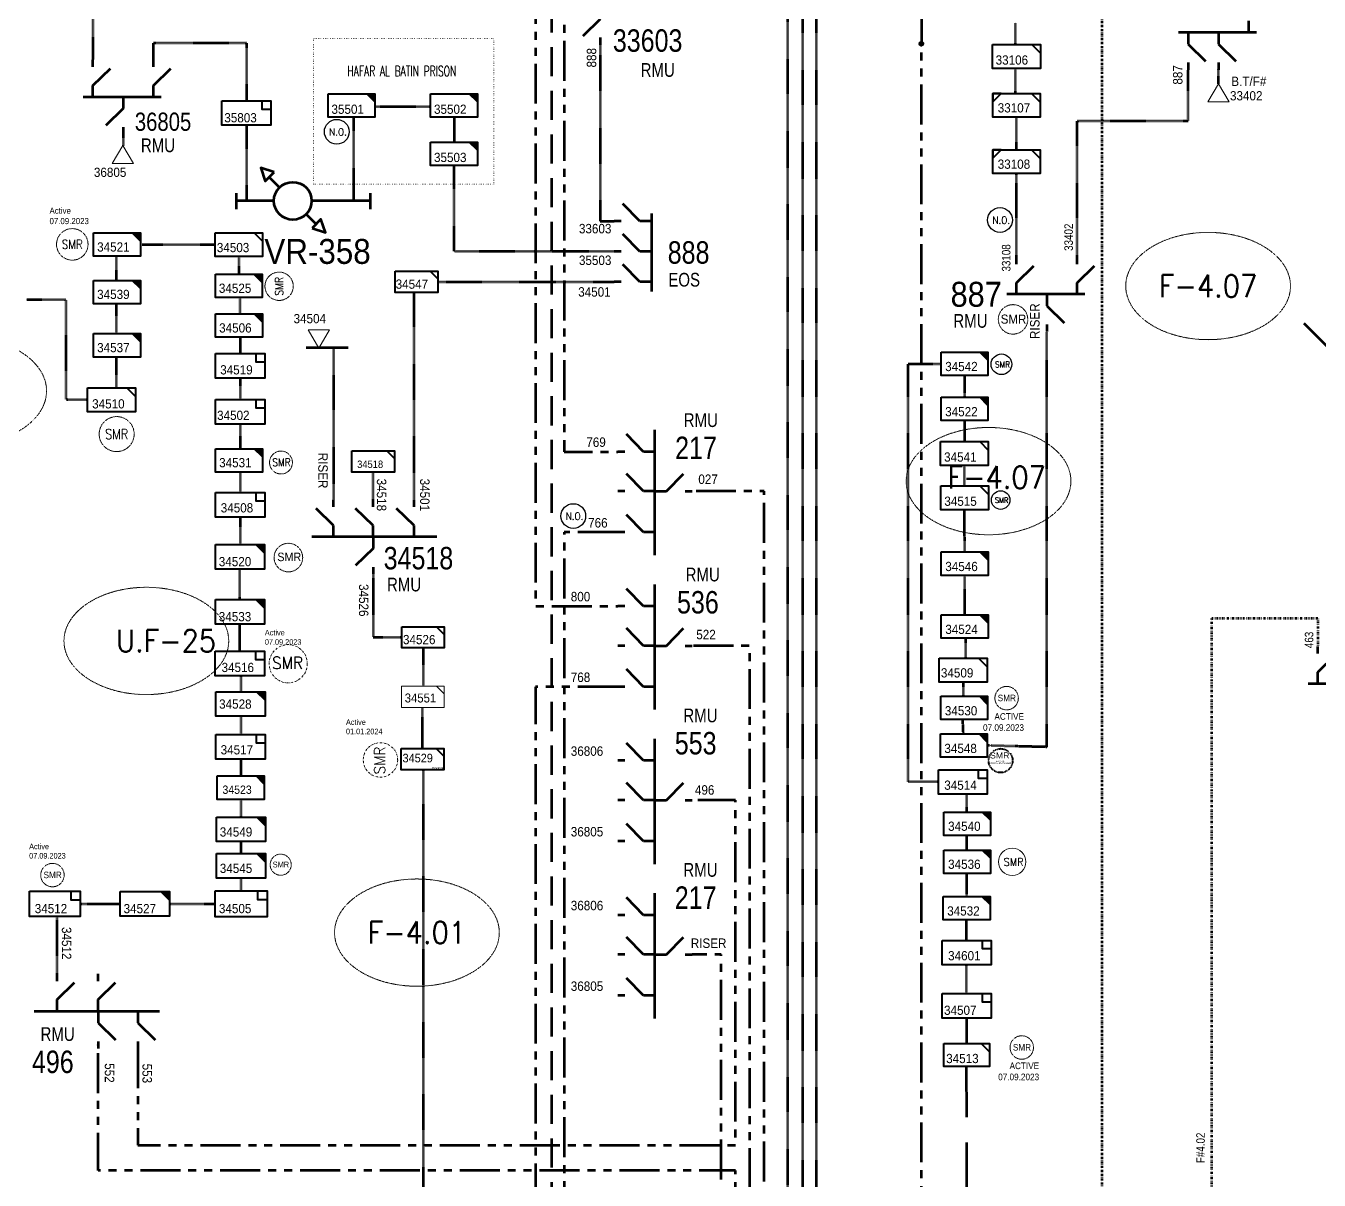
# Model space of a CAD drawing. Header units: metres. Extents: x 65984 to 144644, y -19036 to 23726.
# Drawn here: x 111060 to 111579, y 20701 to 21163 of the extents above; entities that cross this region are included whole.
import ezdxf
from ezdxf.enums import TextEntityAlignment as Align

# ---------------------------------------------------------------- set-up
doc = ezdxf.new("R2010")
doc.units = ezdxf.units.M
doc.header["$MEASUREMENT"] = 0
for name, pattern in [('( Phantom )', [2.5, 1.25, -0.25, 0.25, -0.25, 0.25, -0.25]), ('DGN Style 1', [0.6, 0, -0.6]), ('DGN Style 3', [0.013877, 0, -0.013877]), ('DGN Style 4', [1.6, 0.8, -0.4, 0, -0.4]), ('DGN Style 6', [1.9, 0.7, -0.4, 0, -0.4, 0, -0.4]), ('HIDDEN2', [2381.25, 1587.5, -793.75])]:
    doc.linetypes.add(name, pattern=pattern)
doc.layers.get('0').update_dxf_attribs({"color": 95, "lineweight": 40})
for name, color, linetype, lineweight in [('ABS', 7, 'Continuous', 40), ('ABS NUMBER', 112, 'Continuous', 30), ('d_eos', 111, 'Continuous', 40), ('d_eos no', 121, 'Continuous', 40), ('d_oh branch', 94, 'Continuous', 40), ('d_switch', 95, 'Continuous', 40), ('d_tf', 1, 'Continuous', 40), ('d_tf no', 6, 'Continuous', 40), ('d_ug cable', 95, 'Continuous', 40), ('d_ug main line', 95, 'Continuous', 40), ('d_unit sub', 7, 'Continuous', 40), ('d_village name', 7, 'Continuous', 40), ('EARTH FAULT INDICATOR', 95, 'Continuous', 40), ('fedr no', 95, 'Continuous', 40), ('O H MAIN FEEDER', 4, 'Continuous', 100), ('REGULATOR', 5, 'Continuous', 40), ('SW N O', 114, 'Continuous', 30)]:
    doc.layers.add(name, color=color, linetype=linetype, lineweight=lineweight)
doc.styles.add('NASKHF', font='naskhf.shx', dxfattribs={"height": 8})
doc.styles.get("Standard").update_dxf_attribs({"font": 'txt.shx'})
doc.styles.add('Style-Arial', font='arial.ttf')
doc.styles.add('Style-ENGINEERING', font='ENGINEERING.shx')
doc.styles.add('Style-msdefault', font='msdefault.shx')
doc.styles.add('Style-simplex', font='simplex.shx')
doc.styles.add('Style-STANDARD', font='STANDARD.shx')

# ---------------------------------------------------------------- blocks, each defined once
blk = doc.blocks.new('TF3_7')
at = {"layer": 'd_unit sub', "color": 234, "linetype": 'Continuous', "lineweight": 40}
for p, q in [((11.3, 9), (18.3, 9)), ((18.3, 9), (18.3, 2))]:
    blk.add_line(p, q, dxfattribs=at)
at = {"layer": 'd_unit sub', "color": 234, "linetype": 'Continuous', "lineweight": 40, "flags": 128}
blk.add_lwpolyline([(-21.7, 9), (18.3, 9), (18.3, -11), (-21.7, -11)], close=True, dxfattribs=at)
blk.add_lwpolyline([(18.3, 2), (11.3, 2), (11.3, 9)], dxfattribs=at)
blk = doc.blocks.new('TF_8')
at = {"color": 0, "linetype": 'ByBlock', "lineweight": -2}
blk.add_line((6.3, 4.95), (9.9, 1.35), dxfattribs=at)
blk.add_3dface([(-10.1, 4.95), (9.9, 4.95), (9.9, -5.05), (-10.1, -5.05)], dxfattribs=at)
blk = doc.blocks.new('TF3_6')
at = {"layer": 'd_unit sub', "color": 251, "linetype": 'Continuous', "lineweight": 40}
for p, q in [((11.3, 9), (18.3, 9)), ((18.3, 9), (18.3, 2))]:
    blk.add_line(p, q, dxfattribs=at)
at = {"layer": 'd_unit sub', "color": 251, "linetype": 'Continuous', "lineweight": 40, "flags": 128}
blk.add_lwpolyline([(-21.7, 9), (18.3, 9), (18.3, -11), (-21.7, -11)], close=True, dxfattribs=at)
blk.add_lwpolyline([(18.3, 2), (11.3, 2), (11.3, 9)], dxfattribs=at)
blk = doc.blocks.new('SS')
at = {"color": 0, "linetype": 'ByBlock', "lineweight": -2, "flags": 128}
blk.add_lwpolyline([(6.95, 4.25), (10.45, 4.25), (10.45, 0.75)], close=True, dxfattribs=at)
at = {"color": 0, "linetype": 'ByBlock', "lineweight": -2, "extrusion": (0, 0, -1)}
blk.add_solid([(-6.95, 4.25), (-10.45, 4.25), (-10.45, 0.75)], dxfattribs=at)
at = {"color": 0, "linetype": 'ByBlock', "lineweight": -2}
blk.add_3dface([(-9.55, 4.25), (10.45, 4.25), (10.45, -5.75), (-9.55, -5.75)], dxfattribs=at)
blk = doc.blocks.new('TF3_8')
at = {"layer": 'd_unit sub', "color": 194, "linetype": 'Continuous', "lineweight": 40}
for p, q in [((11.3, 9), (18.3, 9)), ((18.3, 9), (18.3, 2))]:
    blk.add_line(p, q, dxfattribs=at)
at = {"layer": 'd_unit sub', "color": 194, "linetype": 'Continuous', "lineweight": 40, "flags": 128}
blk.add_lwpolyline([(-21.7, 9), (18.3, 9), (18.3, -11), (-21.7, -11)], close=True, dxfattribs=at)
blk.add_lwpolyline([(18.3, 2), (11.3, 2), (11.3, 9)], dxfattribs=at)
blk = doc.blocks.new('*U849')
at = {"layer": 'ABS', "color": 7, "linetype": 'Continuous', "lineweight": 211, "ltscale": 0.246588}
for p, q in [((-8.32, 9.06), (-8.32, 16.62)), ((-8.32, 9.06), (8.3, -7.56)), ((-8.32, -16.6), (-8.32, -9.05))]:
    blk.add_line(p, q, dxfattribs=at)
blk = doc.blocks.new('TF3_5')
at = {"layer": 'd_unit sub', "color": 2, "linetype": 'Continuous', "lineweight": 40}
for p, q in [((11.3, 9), (18.3, 9)), ((18.3, 9), (18.3, 2))]:
    blk.add_line(p, q, dxfattribs=at)
at = {"layer": 'd_unit sub', "color": 2, "linetype": 'Continuous', "lineweight": 40, "flags": 128}
blk.add_lwpolyline([(-21.7, 9), (18.3, 9), (18.3, -11), (-21.7, -11)], close=True, dxfattribs=at)
blk.add_lwpolyline([(18.3, 2), (11.3, 2), (11.3, 9)], dxfattribs=at)
blk = doc.blocks.new('*U892')
at = {"layer": 'SW N O', "color": 3}
blk.add_circle((0, 0), 16.8, dxfattribs=at)
at = {"layer": 'SW N O', "color": 3, "style": 'Style-STANDARD'}
blk.add_text('N.O.', height=9.6, dxfattribs=at).set_placement((1.7, -0.2), align=Align.MIDDLE_CENTER)
blk = doc.blocks.new('TF3_2')
at = {"layer": 'd_unit sub', "color": 2, "linetype": 'Continuous', "lineweight": 40}
for p, q in [((11.3, 9), (18.3, 9)), ((18.3, 9), (18.3, 2))]:
    blk.add_line(p, q, dxfattribs=at)
at = {"layer": 'd_unit sub', "color": 2, "linetype": 'Continuous', "lineweight": 40, "flags": 128}
blk.add_lwpolyline([(-21.7, 9), (18.3, 9), (18.3, -11), (-21.7, -11)], close=True, dxfattribs=at)
blk.add_lwpolyline([(18.3, 2), (11.3, 2), (11.3, 9)], dxfattribs=at)
blk = doc.blocks.new('*U2074')
at = {"layer": 'd_unit sub', "color": 3, "linetype": 'Continuous', "lineweight": 40, "flags": 128}
blk.add_lwpolyline([(20, 10), (20, 2.8), (12.8, 10)], close=True, dxfattribs=at)
at = {"layer": 'd_unit sub', "color": 3, "linetype": 'Continuous', "lineweight": 40, "xscale": 2, "yscale": 2}
blk.add_blockref('TF_8', (0.2, 0.1), dxfattribs=at)
blk = doc.blocks.new('TRA1_551')
at = {"layer": 'd_tf', "color": 3, "linetype": 'Continuous', "lineweight": 0, "ltscale": 0.000426762, "flags": 128}
blk.add_lwpolyline([(9.9, -17), (-0.1, 0), (-10.1, -17)], close=True, dxfattribs=at)
blk = doc.blocks.new('TRA1_550')
at = {"layer": 'd_tf', "color": 3, "linetype": 'Continuous', "lineweight": 0, "ltscale": 0.000426762, "xscale": 1.000046566207833, "yscale": 1.000046566207833, "zscale": 1.000046566207833, "rotation": 180}
blk.add_blockref('TRA1_551', (0, 0), dxfattribs=at)
blk = doc.blocks.new('TRA1_585')
at = {"layer": 'd_tf', "color": 251, "linetype": 'Continuous', "lineweight": 0, "ltscale": 0.000426762, "flags": 128}
blk.add_lwpolyline([(9.9, -17), (-0.1, 0), (-10.1, -17)], close=True, dxfattribs=at)
blk = doc.blocks.new('TRA1_584')
at = {"layer": 'd_tf', "color": 251, "linetype": 'Continuous', "lineweight": 0, "ltscale": 0.000426762, "xscale": 1.000051222828563, "yscale": 1.000051222828563, "zscale": 1.000051222828563, "rotation": 180.0000000956606}
blk.add_blockref('TRA1_585', (0, 0), dxfattribs=at)
blk = doc.blocks.new('TRA1_589')
at = {"layer": 'd_tf', "color": 194, "linetype": 'Continuous', "lineweight": 0, "ltscale": 0.000426762, "flags": 128}
blk.add_lwpolyline([(10, -17), (0, 0), (-10, -17)], close=True, dxfattribs=at)
blk = doc.blocks.new('TRA1_588')
at = {"layer": 'd_tf', "color": 194, "linetype": 'Continuous', "lineweight": 0, "ltscale": 0.000426762, "xscale": 1.000046566088347, "yscale": 1.000046566088347, "zscale": 1.000046566088347, "rotation": 180.0000042736749}
blk.add_blockref('TRA1_589', (0, 0), dxfattribs=at)
blk = doc.blocks.new('*U2252')
at = {"layer": 'd_unit sub', "color": 3, "linetype": 'Continuous', "lineweight": 40, "flags": 128}
for points in [[(-9.48, 1.38), (-6.07, 4.73), (-9.48, 4.73)], [(9.49, 1.32), (6.02, 4.73), (9.5, 4.73)]]:
    blk.add_lwpolyline(points, close=True, dxfattribs=at)
at = {"layer": 'd_unit sub', "color": 3, "linetype": 'Continuous', "lineweight": 40, "xscale": 0.94866334575076, "yscale": 0.94866334575076, "zscale": 0.4267622666565712, "rotation": 359.9999999999999}
blk.add_blockref('TF_8', (0.1, 0.04), dxfattribs=at)
blk = doc.blocks.new('*U2338')
at = {"layer": 'REGULATOR', "color": 251, "linetype": 'Continuous', "lineweight": 106}
for p, q in [((24, 25.1), (13.4, 14.5)), ((-14.9, -13.7), (-25.5, -24.4))]:
    blk.add_line(p, q, dxfattribs=at)
at = {"layer": 'REGULATOR', "color": 251, "linetype": 'Continuous', "lineweight": 106, "flags": 128}
for points in [[(29.5, 20), (34.4, 34.3), (20.1, 29.6)], [(-29.6, -20), (-34.4, -34.3), (-20.1, -29.5)]]:
    blk.add_lwpolyline(points, close=True, dxfattribs=at)
at = {"layer": 'REGULATOR', "color": 251, "linetype": 'Continuous', "lineweight": 106}
blk.add_circle((-0.8, 0.4), 20, dxfattribs=at)
blk = doc.blocks.new('*U3734')
at = {"layer": 'SW N O', "color": 2}
blk.add_circle((0, 0), 16.8, dxfattribs=at)
at = {"layer": 'SW N O', "color": 1, "style": 'Style-STANDARD'}
blk.add_text('SMR', height=9.6, dxfattribs=at).set_placement((1.7, -0.2), align=Align.MIDDLE_CENTER)
blk = doc.blocks.new('*U3816')
at = {"layer": 'd_unit sub', "color": 3, "linetype": 'Continuous', "lineweight": 13, "flags": 128}
blk.add_lwpolyline([(20, 10), (20, 2.8), (12.8, 10)], close=True, dxfattribs=at)
at = {"layer": 'd_unit sub', "color": 3, "linetype": 'Continuous', "lineweight": 13, "xscale": 2, "yscale": 2, "zscale": 2.610049150455006}
blk.add_blockref('TF_8', (0.2, 0.1), dxfattribs=at)
blk = doc.blocks.new('*U3831')
at = {"color": 2, "linetype": 'DGN Style 3'}
blk.add_circle((0, 0), 40.1, dxfattribs=at)
at = {"color": 1, "style": 'Style-ENGINEERING', "width": 1.09375}
blk.add_text('SMR', height=20.04, dxfattribs=at).set_placement((29.5, 7.3), align=Align.RIGHT)
at = {"color": 7, "true_color": 0xffffff, "insert": (-35.1, -5.1), "char_height": 5.833, "width": 324.554, "attachment_point": 1}
blk.add_mtext('\\fCalibri|b0|i0|c178178|p39;ACTIVE 26.09.2023\\P', dxfattribs=at)
blk = doc.blocks.new('*U3843')
at = {"layer": 'SW N O', "color": 3, "lineweight": 13}
blk.add_circle((0, 0), 16.8, dxfattribs=at)
at = {"layer": 'SW N O', "color": 1, "lineweight": 13, "style": 'Style-STANDARD'}
blk.add_text('SMR', height=9.6, dxfattribs=at).set_placement((1.7, -0.2), align=Align.MIDDLE_CENTER)

msp = doc.modelspace()

# ---------------------------------------------------------------- linework, layer by layer
at = {"layer": 'd_eos', "color": 7, "linetype": 'Continuous', "lineweight": 211, "ltscale": 0.638341}
for p, q in [((111290.45, 21166.21), (111283.45, 21159.41)), ((111550.43, 21160.84), (111550.43, 21165.49)), ((111553.49, 21160.84), (111522.27, 21160.84)), ((111526.14, 21160.84), (111526.14, 21156.19)), ((111538.29, 21160.84), (111538.29, 21156.19)), ((111290.45, 21158.76), (111290.45, 21155.94)), ((111526.14, 21156.19), (111533.14, 21149.39)), ((111538.29, 21156.19), (111545.29, 21149.4)), ((111087.04, 21147.04), (111087.04, 21149.87)), ((111111.33, 21147.04), (111111.33, 21149.86)), ((111087.04, 21139.6), (111094.04, 21146.39)), ((111111.33, 21139.6), (111118.33, 21146.39)), ((111526.14, 21148.75), (111526.14, 21145.92)), ((111538.29, 21148.75), (111538.29, 21145.92)), ((111087.04, 21134.95), (111087.04, 21139.6)), ((111111.33, 21134.95), (111111.33, 21139.6)), ((111114.39, 21134.95), (111083.16, 21134.95)), ((111099.18, 21134.95), (111099.18, 21130.3)), ((111099.18, 21130.3), (111092.18, 21123.5)), ((111099.18, 21122.86), (111099.18, 21120.03)), ((111306.32, 21085.14), (111299.53, 21092.15)), ((111310.97, 21088.21), (111310.97, 21056.98)), ((111298.88, 21085.15), (111296.05, 21085.15)), ((111310.97, 21085.14), (111306.32, 21085.14)), ((111306.32, 21073), (111299.53, 21080)), ((111298.88, 21073), (111296.06, 21073)), ((111310.97, 21073), (111306.32, 21073)), ((111306.32, 21060.86), (111299.52, 21067.86)), ((111457.3, 21067.97), (111457.3, 21070.79)), ((111457.3, 21060.53), (111464.3, 21067.32)), ((111481.59, 21067.97), (111481.59, 21070.79)), ((111481.59, 21060.52), (111488.59, 21067.32)), ((111298.87, 21060.86), (111296.05, 21060.86)), ((111310.97, 21060.86), (111306.32, 21060.86)), ((111484.65, 21055.87), (111453.42, 21055.88)), ((111457.3, 21055.88), (111457.3, 21060.53)), ((111469.44, 21055.88), (111469.44, 21051.23)), ((111481.59, 21055.87), (111481.59, 21060.52)), ((111469.44, 21051.23), (111476.45, 21044.43)), ((111469.44, 21043.78), (111469.44, 21040.96)), ((111307.72, 20992.77), (111300.93, 20999.77)), ((111312.37, 20951.31), (111312.37, 21001.49)), ((111300.28, 20992.77), (111297.45, 20992.77)), ((111312.37, 20992.77), (111307.72, 20992.77)), ((111307.72, 20976.91), (111300.93, 20983.92)), ((111317.02, 20976.91), (111323.82, 20983.92)), ((111183.49, 20970.67), (111183.5, 20973.5)), ((111199.35, 20970.67), (111199.35, 20973.5)), ((111215.82, 20970.67), (111215.82, 20973.49)), ((111300.28, 20976.91), (111297.46, 20976.91)), ((111312.37, 20976.91), (111307.72, 20976.91)), ((111312.37, 20976.91), (111317.02, 20976.91)), ((111324.46, 20976.91), (111327.29, 20976.91)), ((111183.49, 20963.23), (111176.49, 20970.03)), ((111199.35, 20963.23), (111192.35, 20970.02)), ((111215.82, 20963.23), (111208.81, 20970.02)), ((111183.49, 20958.58), (111183.49, 20963.23)), ((111199.35, 20958.58), (111199.35, 20963.23)), ((111215.82, 20958.58), (111215.82, 20963.23)), ((111307.72, 20960.45), (111300.92, 20967.45)), ((111224.96, 20958.58), (111174.77, 20958.58)), ((111199.35, 20958.58), (111199.35, 20953.93)), ((111300.28, 20960.45), (111297.45, 20960.45)), ((111312.37, 20960.45), (111307.72, 20960.45)), ((111199.35, 20953.93), (111192.35, 20947.14)), ((111199.35, 20946.49), (111199.35, 20943.66)), ((111307.72, 20930.85), (111300.93, 20937.85)), ((111312.37, 20889.38), (111312.37, 20939.57)), ((111300.28, 20930.85), (111297.45, 20930.85)), ((111312.37, 20930.85), (111307.72, 20930.85)), ((111307.72, 20914.99), (111300.93, 20921.99)), ((111317.02, 20914.99), (111323.82, 20921.99)), ((111300.28, 20914.99), (111297.46, 20914.99)), ((111312.37, 20914.99), (111307.72, 20914.99)), ((111312.37, 20914.99), (111317.02, 20914.99)), ((111324.46, 20914.99), (111327.29, 20914.99)), ((111578.12, 20911.81), (111578.12, 20914.64)), ((111578.12, 20904.37), (111585.12, 20911.17)), ((111307.72, 20898.53), (111300.92, 20905.53)), ((111578.12, 20899.72), (111578.12, 20904.37)), ((111300.28, 20898.52), (111297.45, 20898.52)), ((111312.37, 20898.53), (111307.72, 20898.53)), ((111608.89, 20899.72), (111574.24, 20899.72)), ((111307.72, 20868.93), (111300.93, 20875.93)), ((111312.37, 20827.46), (111312.37, 20877.65)), ((111300.28, 20868.93), (111297.45, 20868.93)), ((111312.37, 20868.93), (111307.72, 20868.93)), ((111307.72, 20853.07), (111300.93, 20860.07)), ((111317.02, 20853.07), (111323.82, 20860.07)), ((111300.28, 20853.07), (111297.46, 20853.07)), ((111312.37, 20853.07), (111307.72, 20853.07)), ((111312.37, 20853.07), (111317.02, 20853.07)), ((111324.46, 20853.07), (111327.29, 20853.07)), ((111307.72, 20836.6), (111300.92, 20843.61)), ((111300.28, 20836.6), (111297.45, 20836.6)), ((111312.37, 20836.6), (111307.72, 20836.6)), ((111307.72, 20807.01), (111300.93, 20814.01)), ((111312.37, 20765.54), (111312.37, 20815.73)), ((111300.28, 20807.01), (111297.45, 20807.01)), ((111312.37, 20807.01), (111307.72, 20807.01)), ((111307.72, 20791.15), (111300.93, 20798.15)), ((111317.02, 20791.15), (111323.82, 20798.15)), ((111300.28, 20791.15), (111297.46, 20791.15)), ((111312.37, 20791.15), (111307.72, 20791.15)), ((111312.37, 20791.15), (111317.02, 20791.15)), ((111324.46, 20791.15), (111327.29, 20791.15)), ((111072.68, 20780.55), (111072.68, 20783.38)), ((111089.15, 20780.55), (111089.15, 20783.37)), ((111307.72, 20774.68), (111300.92, 20781.68)), ((111072.68, 20773.11), (111079.68, 20779.9)), ((111089.15, 20773.1), (111096.15, 20779.9)), ((111072.68, 20768.46), (111072.68, 20773.11)), ((111089.15, 20768.45), (111089.15, 20773.1)), ((111300.28, 20774.68), (111297.45, 20774.68)), ((111312.37, 20774.68), (111307.72, 20774.68)), ((111063.54, 20768.46), (111113.73, 20768.46)), ((111089.15, 20768.46), (111089.15, 20763.81)), ((111105, 20768.46), (111105, 20763.81)), ((111089.15, 20763.81), (111096.15, 20757.01)), ((111105, 20763.81), (111112.01, 20757.01)), ((111089.15, 20756.36), (111089.15, 20753.54)), ((111105, 20756.36), (111105, 20753.54))]:
    msp.add_line(p, q, dxfattribs=at)
at = {"layer": 'd_oh branch', "color": 3, "linetype": 'Continuous', "lineweight": 100}
msp.add_line((111189.33, 21034.38), (111172.53, 21034.38), dxfattribs=at)
at = {"layer": 'd_ug cable', "color": 3, "linetype": 'DGN Style 3', "lineweight": 100}
for p, q in [((111456.92, 21156.04), (111456.92, 21164.74)), ((111456.92, 21136.34), (111456.92, 21146.4)), ((111200.07, 21131.13), (111222.44, 21131.13)), ((111232.06, 21116.92), (111232.06, 21126.88)), ((111457.3, 21113.76), (111457.3, 21126.85)), ((111215.82, 20973.49), (111215.82, 21056.59)), ((111199.35, 20973.5), (111199.35, 20984.53)), ((111219.39, 20914.08), (111219.39, 20898.77)), ((111219.07, 20890), (111219.07, 20873.78))]:
    msp.add_line(p, q, dxfattribs=at)
at = {"layer": 'd_ug cable', "color": 194, "linetype": 'DGN Style 3', "lineweight": 100}
msp.add_line((111538.29, 21140.22), (111538.29, 21146.31), dxfattribs=at)
at = {"layer": 'd_ug cable', "color": 251, "linetype": 'DGN Style 3', "lineweight": 100}
for p, q in [((111148.59, 21123.62), (111148.59, 21093.19)), ((111191.55, 21126.77), (111191.55, 21093.34))]:
    msp.add_line(p, q, dxfattribs=at)
at = {"layer": 'd_ug cable', "color": 234, "linetype": 'DGN Style 3', "lineweight": 100}
for p, q in [((111099.18, 21120.03), (111099.18, 21115.37)), ((111106.84, 21075.82), (111136.11, 21075.82)), ((111096.46, 21061.31), (111096.46, 21071.09)), ((111145.54, 21071.08), (111145.54, 21063.9)), ((111096.46, 21040.1), (111096.46, 21052.05)), ((111146.04, 21047.99), (111146.04, 21054.53)), ((111146.04, 21038.62), (111146.04, 21032.15)), ((111096.46, 21018.38), (111096.46, 21030.73)), ((111146.04, 21022.27), (111146.04, 21013.67)), ((111146.04, 21003.79), (111146.04, 20993.97)), ((111146.04, 20984.6), (111146.04, 20976.42)), ((111146.04, 20966.54), (111146.04, 20955.55)), ((111145.95, 20912.79), (111145.95, 20923.65)), ((111146.42, 20896.71), (111146.42, 20902.91)), ((111146.42, 20879.35), (111146.42, 20886.7)), ((111146.42, 20862.8), (111146.42, 20869.47)), ((111146.42, 20846.26), (111146.42, 20853.35)), ((111081.87, 20811.51), (111098.02, 20811.51)), ((111117.71, 20811.51), (111136.01, 20811.51))]:
    msp.add_line(p, q, dxfattribs=at)
at = {"layer": 'd_ug cable', "color": 194, "linetype": 'DGN Style 3', "lineweight": 140}
for p, q in [((111436.55, 21014.63), (111436.55, 21023.36)), ((111436.55, 20997.04), (111436.55, 21005.25)), ((111436.5, 20979.23), (111436.5, 20987.35)), ((111436.55, 20952.56), (111436.51, 20969.52)), ((111436.55, 20927.35), (111436.56, 20943.19)), ((111437.04, 20910), (111437.04, 20917.98)), ((111435.98, 20900.26), (111435.98, 20894.76)), ((111435.66, 20885.34), (111435.91, 20879.19)), ((111469.41, 20874.36), (111445.57, 20874.94)), ((111437.33, 20855.45), (111437.33, 20848.28)), ((111437.33, 20838.91), (111437.33, 20833.04)), ((111437.33, 20823.87), (111437.33, 20814.47)), ((111437.33, 20796.86), (111437.33, 20805.1)), ((111437.33, 20775.51), (111437.33, 20787.08)), ((111437.33, 20765.73), (111437.33, 20755.44))]:
    msp.add_line(p, q, dxfattribs=at)
at = {"layer": 'd_ug cable', "color": 194, "linetype": 'HIDDEN2', "lineweight": 70, "ltscale": 0.012803}
msp.add_line((111437.42, 20573.56), (111437.33, 20746.26), dxfattribs=at)
at = {"layer": 'd_ug cable', "color": 94, "linetype": 'DGN Style 3', "lineweight": 100, "flags": 128}
for points in [[(111354.4, 21574.49), (111376.97, 21574.49), (111376.97, 20321.36), (111409.82, 20321.36)], [(111287.95, 21474.83), (111371.58, 21474.83), (111371.58, 20278.18), (111409.82, 20278.18)], [(111339.72, 21404.49), (111365.5, 21404.49), (111365.5, 20235), (111411.23, 20235)]]:
    msp.add_lwpolyline(points, dxfattribs=at)
at = {"layer": 'd_ug cable', "color": 94, "linetype": '( Phantom )', "lineweight": 140, "ltscale": 12.802868, "flags": 128}
for points in [[(111198.99, 21370.91), (111264.47, 21370.91), (111264.47, 20930.85), (111297.45, 20930.85)], [(111297.45, 20898.52), (111264.47, 20898.52), (111264.47, 20347.24), (111187.32, 20347.24)]]:
    msp.add_lwpolyline(points, dxfattribs=at)
at = {"layer": 'd_ug cable', "color": 251, "linetype": '( Phantom )', "lineweight": 140, "ltscale": 12.802868, "flags": 128}
for points in [[(111198.69, 21272.24), (111275.93, 21272.24), (111275.93, 20992.77), (111297.45, 20992.77)], [(110473.88, 19891.52), (110473.88, 19776.77), (111356.16, 19776.77), (111356.16, 20976.91), (111327.29, 20976.91)]]:
    msp.add_lwpolyline(points, dxfattribs=at)
at = {"layer": 'd_ug cable', "color": 36, "linetype": 'DGN Style 4', "lineweight": 140, "flags": 128}
msp.add_lwpolyline([(111491.56, 21238.61), (111491.56, 20122.9), (110995.71, 20122.9)], dxfattribs=at)
at = {"layer": 'd_ug cable', "color": 251, "linetype": 'DGN Style 3', "lineweight": 100, "flags": 128}
for points in [[(111168.85, 21175.68), (111087.04, 21175.68), (111087.04, 21149.87)], [(111111.33, 21149.86), (111111.33, 21156.69), (111148.59, 21156.69), (111148.59, 21133.42)]]:
    msp.add_lwpolyline(points, dxfattribs=at)
at = {"layer": 'd_ug cable', "color": 251, "linetype": '( Phantom )', "lineweight": 106, "ltscale": 12.802868, "flags": 128}
msp.add_lwpolyline([(110537.94, 20308.92), (110537.94, 20631.89), (111419.28, 20631.89), (111419.28, 21156.65)], dxfattribs=at)
at = {"layer": 'd_ug cable', "color": 3, "linetype": 'DGN Style 3', "lineweight": 100, "flags": 128}
for points in [[(111290.45, 21155.94), (111290.45, 21085.15), (111296.05, 21085.15)], [(111296.06, 21073), (111231.81, 21073), (111231.81, 21107.54)], [(111457.3, 21070.79), (111457.3, 21104.27)], [(111225.33, 21060.86), (111296.05, 21060.86)], [(111183.5, 21034.38), (111183.5, 20973.5)], [(111199.35, 20943.66), (111199.35, 20918.35), (111210.85, 20918.35)]]:
    msp.add_lwpolyline(points, dxfattribs=at)
at = {"layer": 'd_ug cable', "color": 194, "linetype": 'DGN Style 3', "lineweight": 100, "flags": 128}
for points in [[(111481.59, 21070.79), (111481.59, 21125.38), (111526.14, 21125.38), (111526.14, 21145.92)], [(111469.41, 20874.36), (111469.41, 20874.36), (111469.44, 21040.96)]]:
    msp.add_lwpolyline(points, dxfattribs=at)
at = {"layer": 'd_ug cable', "color": 234, "linetype": 'DGN Style 3', "lineweight": 100, "flags": 128}
for points in [[(111084.92, 21013.59), (111076.38, 21013.59), (111076.38, 21053.7), (111060.37, 21053.7), (111060.37, 21053.7)], [(111145.76, 20945.71), (111145.76, 20933.5)], [(111146.42, 20831.67), (111146.42, 20836.42)], [(111146.42, 20816.72), (111146.42, 20821.82)], [(111072.68, 20783.38), (111072.68, 20806.46)]]:
    msp.add_lwpolyline(points, dxfattribs=at)
at = {"layer": 'd_ug cable', "color": 194, "linetype": 'DGN Style 3', "lineweight": 140, "flags": 128}
msp.add_lwpolyline([(111426.01, 20860.34), (111413.83, 20860.34), (111413.83, 21028.05), (111427.14, 21028.05)], dxfattribs=at)
at = {"layer": 'd_ug cable', "color": 234, "linetype": '( Phantom )', "lineweight": 140, "ltscale": 12.802868, "flags": 128}
for points in [[(111297.45, 20960.45), (111275.93, 20960.45), (111275.93, 20263.39), (111187.32, 20263.39)], [(111105, 20753.54), (111105, 20714.68), (111344.69, 20714.68), (111344.69, 20853.07), (111327.29, 20853.07)], [(110548.5, 19891.52), (110548.5, 19815.22), (111344.69, 19815.22), (111344.69, 20704.58), (111089.15, 20704.58), (111089.15, 20754.95)]]:
    msp.add_lwpolyline(points, dxfattribs=at)
at = {"layer": 'd_ug cable', "color": 1, "linetype": 'DGN Style 6', "lineweight": 140, "flags": 128}
msp.add_lwpolyline([(110768.74, 20684.74), (110768.74, 20691), (111535.58, 20691), (111535.58, 20926.09), (111578.12, 20926.09), (111578.12, 20914.64)], dxfattribs=at)
at = {"layer": 'd_ug cable', "color": 95, "linetype": '( Phantom )', "lineweight": 140, "ltscale": 12.802868, "flags": 128}
msp.add_lwpolyline([(110398.87, 19891.52), (110398.87, 19794.1), (111350.42, 19794.1), (111350.42, 20914.99), (111325.88, 20914.99)], dxfattribs=at)
at = {"layer": 'd_ug cable', "color": 3, "linetype": 'DGN Style 3', "lineweight": 140, "flags": 128}
msp.add_lwpolyline([(111219.39, 20864.92), (111219.39, 20609.77), (110580.82, 20609.77), (110580.82, 20308.92)], dxfattribs=at)
at = {"layer": 'd_ug cable', "color": 5, "linetype": '( Phantom )', "lineweight": 140, "ltscale": 12.802868, "flags": 128}
msp.add_lwpolyline([(110632.59, 19891.52), (110632.59, 19833.24), (111338.95, 19833.24), (111338.95, 20791.15), (111327.29, 20791.15)], dxfattribs=at)
at = {"layer": 'd_ug cable', "color": 2, "linetype": 'DGN Style 3', "lineweight": 13}
for centre, radius in [((111078.77, 21075.88), 6.32), ((111161.69, 21059.09), 5.68), ((111455.93, 21045.81), 5.91), ((111096.57, 20999.82), 7.02), ((111162.44, 20988.42), 4.59), ((111165.41, 20950.31), 5.73), ((111453.36, 20893.96), 4.7), ((111070.82, 20823.02), 4.7), ((111162.33, 20827.18), 4.23), ((111459.43, 20753.9), 4.7)]:
    msp.add_circle(centre, radius, dxfattribs=at)
at = {"layer": 'd_ug cable', "color": 2, "linetype": 'DGN Style 4', "lineweight": 13}
for centre, radius in [((111165.34, 20907.74), 7.66), ((111202.32, 20869.2), 6.9)]:
    msp.add_circle(centre, radius, dxfattribs=at)
at = {"layer": 'd_ug main line', "color": 9, "linetype": 'HIDDEN2', "lineweight": 158, "ltscale": 0.00735}
msp.add_lwpolyline([(111198.99, 21330), (111270.89, 21330), (111270.89, 20305.31), (111187.32, 20305.31)], dxfattribs=at)
at = {"layer": 'EARTH FAULT INDICATOR', "color": 2, "linetype": 'DGN Style 1', "lineweight": 0, "flags": 128}
msp.add_lwpolyline([(111175.54, 21100.08), (111175.54, 21158.44), (111247.83, 21158.44), (111247.83, 21100.08)], close=True, dxfattribs=at)
at = {"layer": 'fedr no', "color": 82, "linetype": 'DGN Style 3', "lineweight": 13, "true_color": 0x1dc70e}
for centre in [(111534.14, 21059.18), (111035.43, 21017.13), (111446.11, 20980.97), (111108.46, 20916.9), (111216.94, 20799.96)]:
    msp.add_ellipse(centre, major_axis=(33.02, 0), ratio=0.651175, dxfattribs=at)
at = {"layer": 'O H MAIN FEEDER', "color": 251, "lineweight": 211, "ltscale": 0.498271}
for p, q in [((111419.28, 21536.81), (111419.28, 21156.65)), ((111159.62, 21093.35), (111144.6, 21093.35)), ((111198.56, 21093.33), (111174.93, 21093.35))]:
    msp.add_line(p, q, dxfattribs=at)
at = {"layer": 'O H MAIN FEEDER', "color": 251, "ltscale": 0.426762}
for p, q in [((111144.6, 21089.95), (111144.6, 21096.44)), ((111198.33, 21089.94), (111198.33, 21096.43))]:
    msp.add_line(p, q, dxfattribs=at)
at = {"layer": 'O H MAIN FEEDER', "color": 251, "lineweight": 211, "ltscale": 0.498271}
msp.add_circle((111419.2, 21156.31), 0.682, dxfattribs=at)

# ---------------------------------------------------------------- block references
at = {"color": 1, "xscale": 0.12, "yscale": 0.12, "zscale": 0.12}
msp.add_blockref('*U3831', (111450.96, 20868.9), dxfattribs=at)
at = {"layer": 'ABS', "color": 7, "linetype": 'Continuous', "lineweight": 211, "ltscale": 0.246588, "rotation": 180}
msp.add_blockref('*U849', (111580.95, 21036.63), dxfattribs=at)
at = {"layer": 'd_tf', "color": 194, "linetype": 'Continuous', "lineweight": 0, "ltscale": 0.000426762, "xscale": 0.4267628141947012, "yscale": 0.4267628141947012, "zscale": 0.4267628141947012, "rotation": 179.9082192556204}
msp.add_blockref('TRA1_588', (111538.29, 21140.23), dxfattribs=at)
at = {"layer": 'd_tf', "color": 251, "linetype": 'Continuous', "lineweight": 0, "ltscale": 0.000426762, "xscale": 0.4267622668832933, "yscale": 0.4267622668832933, "zscale": 0.4267622668832933, "rotation": 179.9981323669769}
msp.add_blockref('TRA1_584', (111099.13, 21115.52), dxfattribs=at)
at = {"layer": 'd_tf', "color": 3, "linetype": 'Continuous', "lineweight": 0, "ltscale": 0.000426762, "xscale": 0.4267622666565712, "yscale": 0.4267622666565712, "zscale": 0.4267622666565712}
msp.add_blockref('TRA1_550', (111177.55, 21034.32), dxfattribs=at)
at = {"layer": 'd_unit sub', "color": 3, "linetype": 'Continuous', "lineweight": 40}
for name, p, xscale, yscale, zscale in [('TF_8', (111457.4, 21151.27), 0.9640885902501012, 0.9640885902501012, 0.4267622666565712), ('SS', (111190.28, 21132.27), 0.9371734350277026, 0.9371734350277026, 0.4685867175138513), ('SS', (111231.39, 21132.27), 0.9371734350277026, 0.9371734350277026, 0.4685867175138513), ('SS', (111231.39, 21112.93), 0.9371734350277026, 0.9371734350277026, 0.4685867175138513), ('*U2074', (111216.79, 21060.85), 0.4267622666565712, 0.4267622666565712, 0.4267622666565712), ('*U2074', (111199.35, 20988.79), 0.4267622666565712, 0.4267622666565712, 0.4267622666565712), ('*U2074', (111219.39, 20918.34), 0.4267622666565712, 0.4267622666565712, 0.4267622666565712), ('*U2074', (111219.13, 20869.46), 0.4267622666565712, 0.4267622666565712, 0.4267622666565712)]:
    msp.add_blockref(name, p, dxfattribs=dict(at, xscale=xscale, yscale=yscale, zscale=zscale))
at = {"layer": 'd_unit sub', "color": 251, "linetype": 'Continuous', "lineweight": 40, "xscale": 0.489755834418428, "yscale": 0.489755834418428, "zscale": 0.489755834418428, "rotation": 359.9997}
msp.add_blockref('TF3_6', (111149.42, 21129.01), dxfattribs=at)
at = {"layer": 'd_unit sub', "color": 3, "linetype": 'Continuous', "lineweight": 40}
for p in [(111457.29, 21131.61), (111457.29, 21109.03)]:
    msp.add_blockref('*U2252', p, dxfattribs=at)
at = {"layer": 'd_unit sub', "color": 2, "linetype": 'Continuous', "lineweight": 40}
for name, p, xscale, yscale, zscale in [('SS', (111096.27, 21076.48), 0.9371734350277026, 0.9371734350277026, 0.4685867175138513), ('SS', (111145.08, 21059.91), 0.9371734350277026, 0.9371734350277026, 0.4685867175138513), ('SS', (111436.09, 21028.75), 0.9371734350277026, 0.9371734350277026, 0.4685867175138513), ('TF_8', (111094.6, 21013.64), 0.9584367609383189, 0.9584367609383189, 0.4267622666565712), ('TF_8', (111436.61, 20974.36), 0.95834914665578, 0.95834914665578, 0.4267622666565712), ('SS', (111145.58, 20951.37), 0.9845082199524414, 0.9845082199524414, 0.4685867175138513), ('SS', (111435.96, 20890.73), 0.9371734350277026, 0.9371734350277026, 0.4685867175138513), ('SS', (111435.77, 20875.63), 0.9371734350277026, 0.9371734350277026, 0.4685867175138513), ('SS', (111145.98, 20827.48), 0.9845082199524414, 0.9845082199524414, 0.4685867175138513), ('TF_8', (111437.42, 20750.9), 0.918341624128838, 0.918341624128838, 0.4267622666565712)]:
    msp.add_blockref(name, p, dxfattribs=dict(at, xscale=xscale, yscale=yscale, zscale=zscale))
at = {"layer": 'd_unit sub', "color": 234, "linetype": 'Continuous', "lineweight": 40}
for name, p, xscale, yscale, zscale in [('TF_8', (111145.69, 21075.87), 0.9487799744327678, 0.9487799744327678, 0.4267622666565712), ('SS', (111096.27, 21057.44), 0.9371734350277026, 0.9371734350277026, 0.4685867175138513), ('SS', (111145.18, 21044.01), 0.9371734350277026, 0.9371734350277026, 0.4685867175138513), ('SS', (111096.27, 21036.11), 0.9371734350277026, 0.9371734350277026, 0.4685867175138513), ('SS', (111145.18, 20989.99), 0.9371734350277026, 0.9371734350277026, 0.4685867175138513), ('SS', (111145.58, 20929.31), 0.9845082199524414, 0.9845082199524414, 0.4685867175138513), ('SS', (111145.79, 20892.36), 0.9845082199524414, 0.9845082199524414, 0.4685867175138513), ('SS', (111145.9, 20858.79), 0.9433282328175896, 0.9433282328175896, 0.4217280457624661), ('SS', (111145.98, 20842.08), 0.9845082199524414, 0.9845082199524414, 0.4685867175138513), ('SS', (111107.42, 20812.25), 0.9845082199524414, 0.9845082199524414, 0.4685867175138513)]:
    msp.add_blockref(name, p, dxfattribs=dict(at, xscale=xscale, yscale=yscale, zscale=zscale))
at = {"layer": 'd_unit sub', "color": 234, "linetype": 'Continuous', "lineweight": 40, "rotation": 359.9997}
for p, xscale, yscale, zscale in [((111146.88, 21027.71), 0.4939908322558978, 0.4939908322558978, 0.4939908322558978), ((111146.88, 21009.23), 0.4939908322558978, 0.4939908322558978, 0.4939908322558978), ((111146.88, 20971.97), 0.4939908322558978, 0.4939908322558978, 0.4939908322558978), ((111147.06, 20874.9), 0.4939908322558978, 0.4939908322558978, 0.4939908322558978), ((111147.31, 20812.03), 0.5207407658399564, 0.5207407658399564, 0.5207407658399564)]:
    msp.add_blockref('TF3_7', p, dxfattribs=dict(at, xscale=xscale, yscale=yscale, zscale=zscale))
at = {"layer": 'd_unit sub', "color": 194, "linetype": 'Continuous', "lineweight": 40}
for name, p, xscale, yscale, zscale in [('SS', (111436.09, 21010.64), 0.9371734350277026, 0.9371734350277026, 0.4685867175138513), ('TF_8', (111436.52, 20992.08), 0.95834914665578, 0.95834914665578, 0.4267622666565712), ('SS', (111436.13, 20948.58), 0.9371734350277026, 0.9371734350277026, 0.4685867175138513), ('SS', (111436.13, 20923.37), 0.9371734350277026, 0.9371734350277026, 0.4685867175138513), ('TF_8', (111436.01, 20905.22), 0.9655752655267303, 0.9655752655267303, 0.4267622666565712), ('SS', (111437.08, 20844.3), 0.9371734350277026, 0.9371734350277026, 0.4685867175138513), ('SS', (111437.08, 20829.06), 0.9371734350277026, 0.9371734350277026, 0.4685867175138513), ('SS', (111436.91, 20810.49), 0.9371734350277026, 0.9371734350277026, 0.4685867175138513)]:
    msp.add_blockref(name, p, dxfattribs=dict(at, xscale=xscale, yscale=yscale, zscale=zscale))
at = {"layer": 'd_unit sub', "color": 2, "linetype": 'Continuous', "lineweight": 40, "rotation": 359.9997}
for name, p, xscale, yscale, zscale in [('TF3_5', (111146.79, 20908.34), 0.4939908322558978, 0.4939908322558978, 0.4939908322558978), ('TF3_2', (111072.63, 20812.02), 0.5048359585989148, 0.5048359585989148, 0.5048359585989148)]:
    msp.add_blockref(name, p, dxfattribs=dict(at, xscale=xscale, yscale=yscale, zscale=zscale))
at = {"layer": 'd_unit sub', "color": 3, "linetype": 'Continuous', "lineweight": 13, "xscale": 0.4271039402767111, "yscale": 0.4271039402767111, "zscale": 0.4271039402767111, "rotation": 359.9999999999999}
msp.add_blockref('*U3816', (111219.29, 20894.45), dxfattribs=at)
at = {"layer": 'd_unit sub', "color": 194, "linetype": 'Continuous', "lineweight": 40, "xscale": 0.4889756709789344, "yscale": 0.4889756709789344, "zscale": 0.4889756709789344, "rotation": 359.9997}
for p in [(111436.62, 20860.83), (111438.16, 20792.46), (111438.16, 20771.1)]:
    msp.add_blockref('TF3_8', p, dxfattribs=at)
at = {"layer": 'REGULATOR', "color": 251, "linetype": 'Continuous', "lineweight": 106, "xscale": 0.3780441023579738, "yscale": 0.3780441023579738, "zscale": 0.3780441023579738, "rotation": 90.00000000000001}
msp.add_blockref('*U2338', (111167.33, 21093.63), dxfattribs=at)
at = {"layer": 'SW N O', "color": 3, "xscale": 0.2950694635422144, "yscale": 0.2950694635422144, "zscale": 0.2950694635422144}
for p in [(111184.8, 21121.03), (111184.8, 21121.03), (111450.71, 21085.65), (111279.63, 20966.97)]:
    msp.add_blockref('*U892', p, dxfattribs=at)
at = {"layer": 'SW N O', "color": 1}
for p, xscale, yscale, zscale in [((111451.28, 21027.8), 0.2463651243557111, 0.2463651243557111, 0.2463651243557111), ((111450.98, 20973.37), 0.22172861192014, 0.22172861192014, 0.22172861192014)]:
    msp.add_blockref('*U3734', p, dxfattribs=dict(at, xscale=xscale, yscale=yscale, zscale=zscale))
at = {"layer": 'SW N O', "color": 1, "lineweight": 13, "xscale": 0.3264287700123653, "yscale": 0.3264287700123653, "zscale": 0.3264287700123653, "rotation": 359.9999999999999}
msp.add_blockref('*U3843', (111455.61, 20828.35), dxfattribs=at)

# ---------------------------------------------------------------- texts
at = {"layer": 'ABS NUMBER', "color": 7, "lineweight": 140, "style": 'Style-Arial', "width": 0.9}
msp.add_text('VR-358', height=10, dxfattribs=at).set_placement((111155.78, 21078.06), align=Align.TOP_LEFT)
at = {"layer": 'd_eos no', "color": 7, "linetype": 'Continuous', "lineweight": 140, "style": 'Style-msdefault', "width": 0.833333}
for s, height, p in [('33603', 9, (111295.49, 21162.1)), ('36805', 7.304, (111103.84, 21128.71)), ('888', 9, (111317.49, 21077.14)), ('217', 9, (111320.46, 20998.79)), ('34518', 9, (111203.61, 20954.59)), ('536', 9, (111321.22, 20936.9)), ('553', 9, (111320.32, 20880.4)), ('217', 9, (111320.32, 20818.48)), ('496', 9, (111062.6, 20752.65))]:
    msp.add_text(s, height=height, dxfattribs=at).set_placement(p, align=Align.TOP_LEFT)
at = {"layer": 'd_eos no', "color": 7, "linetype": 'Continuous', "lineweight": 53, "style": 'Style-msdefault', "width": 0.818182}
for s, height, p in [('RMU', 5.5, (111306.62, 21148.55)), ('RMU', 5.5, (111106.28, 21118.35)), ('EOS', 5.5, (111317.73, 21064.46)), ('RMU', 5.5, (111323.91, 21008.16)), ('RMU', 5.5, (111204.93, 20942.25)), ('RMU', 5.5, (111324.66, 20946.27)), ('RMU', 5.5, (111323.76, 20889.77)), ('1500KVA', 0.83, (111222.82, 20866.29)), ('RMU', 5.5, (111323.76, 20827.85)), ('RMU', 5.5, (111066.05, 20762.03))]:
    msp.add_text(s, height=height, dxfattribs=at).set_placement(p, align=Align.TOP_LEFT)
at = {"layer": 'd_eos no', "color": 7, "linetype": 'Continuous', "lineweight": 140, "style": 'Style-Arial', "width": 0.88}
msp.add_text('887', height=10, dxfattribs=at).set_placement((111430.9, 21050.87))
at = {"layer": 'd_eos no', "color": 7, "linetype": 'Continuous', "lineweight": 53, "style": 'Style-msdefault', "width": 0.818182}
msp.add_text('RMU', height=5.5, dxfattribs=at).set_placement((111432, 21042.46))
at = {"layer": 'd_eos no', "color": 120, "linetype": 'Continuous', "lineweight": 13, "char_height": 2.6693, "attachment_point": 9, "style": 'NASKHF'}
for insert in [(111460.32, 20880.79), (111466.39, 20740.73)]:
    msp.add_mtext('\\fArial|b0|i0|c178178|p39;\\H1x;\\W0.88;ACTIVE\\P07.09.2023', dxfattribs=dict(at, insert=insert))
at = {"layer": 'd_switch', "color": 194, "linetype": 'Continuous', "lineweight": 30, "style": 'Style-ENGINEERING', "width": 0.921053}
for s, rotation, p in [('888', 90, (111285.04, 21154.62)), ('887', 90, (111520.05, 21147.74)), ('027', 359.9925, (111337.57, 20983.63)), ('522', 359.9925, (111336.75, 20921.35)), ('496', 359.9925, (111336.2, 20859.05)), ('RISER', 359.9925, (111341.04, 20797.61)), ('552', 269.9925, (111095.61, 20739.79)), ('553', 270, (111110.71, 20739.61))]:
    msp.add_text(s, height=3.8, rotation=rotation, dxfattribs=at).set_placement(p, align=Align.TOP_RIGHT)
for s, p in [('33603', (111294.91, 21084.09)), ('35503', (111294.91, 21071.41)), ('34501', (111294.62, 21058.72))]:
    msp.add_text(s, height=3.8, dxfattribs=at).set_placement(p, align=Align.TOP_RIGHT)
at = {"layer": 'd_switch', "color": 40, "linetype": 'Continuous', "lineweight": 30, "style": 'Style-ENGINEERING', "width": 0.857143}
msp.add_text('33402', height=3.43, rotation=90, dxfattribs=at).set_placement((111476.49, 21073.27), align=Align.TOP_LEFT)
at = {"layer": 'd_switch', "color": 3, "linetype": 'Continuous', "lineweight": 30, "style": 'Style-ENGINEERING', "width": 0.857143}
for s, p in [('33108', (111451.46, 21064.99)), ('463', (111572.88, 20914.02))]:
    msp.add_text(s, height=3.43, rotation=90, dxfattribs=at).set_placement(p, align=Align.TOP_LEFT)
at = {"layer": 'd_switch', "color": 3, "linetype": 'Continuous', "lineweight": 30, "style": 'Style-ENGINEERING', "width": 0.921053}
msp.add_text('RISER', height=3.8, rotation=89.9925, dxfattribs=at).set_placement((111462.75, 21052.24), align=Align.TOP_RIGHT)
at = {"layer": 'd_switch', "color": 194, "linetype": 'Continuous', "lineweight": 30, "style": 'Style-ENGINEERING', "width": 0.921053}
for s, p in [('769', (111284.85, 20998.48)), ('766', (111285.58, 20966.16)), ('800', (111278.62, 20936.56)), ('768', (111278.62, 20904.23)), ('36806', (111278.62, 20874.64)), ('36805', (111278.62, 20842.31)), ('36806', (111278.62, 20812.71)), ('36805', (111278.62, 20780.39))]:
    msp.add_text(s, height=3.8, dxfattribs=at).set_placement(p, align=Align.TOP_LEFT)
for s, p in [('RISER', (111181.18, 20992.33)), ('34518', (111204.68, 20981.96)), ('34501', (111222, 20981.96)), ('34526', (111197.5, 20939.71)), ('34512', (111078.39, 20802.21))]:
    msp.add_text(s, height=3.8, rotation=270, dxfattribs=at).set_placement(p, align=Align.TOP_LEFT)
at = {"layer": 'd_switch', "color": 2, "linetype": 'Continuous', "lineweight": 30, "style": 'Style-ENGINEERING', "width": 0.857143}
msp.add_text('F#4.02', height=3.43, rotation=90, dxfattribs=at).set_placement((111529.38, 20707.54), align=Align.TOP_LEFT)
at = {"layer": 'd_tf no', "color": 3, "linetype": 'Continuous', "lineweight": 40, "style": 'Style-msdefault', "width": 0.945946}
for s, height, p in [('33106', 3.7, (111448.95, 21151.65)), ('35501', 3.7, (111182.68, 21131.92)), ('35502', 3.7, (111223.79, 21131.92)), ('33107', 3.7, (111449.79, 21132.47)), ('35503', 3.7, (111223.79, 21112.59)), ('33108', 3.7, (111449.79, 21109.89)), ('34547', 3.7, (111208.41, 21061.79)), ('34504', 3.7, (111167.49, 21047.96)), ('34518', 2.964, (111192.97, 20989.21)), ('34526', 3.7, (111211.35, 20919.29))]:
    msp.add_text(s, height=height, dxfattribs=at).set_placement(p, align=Align.TOP_LEFT)
at = {"layer": 'd_tf no', "color": 194, "linetype": 'Continuous', "lineweight": 40, "style": 'Style-msdefault', "width": 0.945946}
for s, p in [('B.T/F#', (111543.44, 21143.1)), ('33402', (111542.91, 21137.31)), ('34522', (111428.73, 21010.66)), ('34541', (111428.29, 20992.48)), ('34546', (111428.77, 20948.6)), ('34524', (111428.77, 20923.38)), ('34509', (111427.01, 20905.95)), ('34514', (111428.36, 20860.92)), ('34540', (111429.9, 20844.46)), ('34536', (111429.9, 20829.22)), ('34532', (111429.54, 20810.5)), ('34601', (111429.9, 20792.55)), ('34507', (111428.27, 20770.68))]:
    msp.add_text(s, height=3.7, dxfattribs=at).set_placement(p, align=Align.TOP_LEFT)
at = {"layer": 'd_tf no', "color": 251, "linetype": 'Continuous', "lineweight": 40, "style": 'Style-msdefault', "width": 0.945946}
for s, p in [('35803', (111139.72, 21128.5)), ('36805', (111087.44, 21106.63))]:
    msp.add_text(s, height=3.7, dxfattribs=at).set_placement(p, align=Align.TOP_LEFT)
at = {"layer": 'd_tf no', "color": 2, "linetype": 'Continuous', "lineweight": 40, "style": 'Style-msdefault', "width": 0.945946}
for s, p in [('34521', (111088.74, 21076.71)), ('34525', (111137.55, 21060.15)), ('34542', (111428.73, 21028.77)), ('34510', (111086.74, 21013.8)), ('34515', (111428.38, 20974.76)), ('34520', (111137.51, 20950.54)), ('34516', (111138.62, 20908.12)), ('34545', (111137.91, 20827.57)), ('34512', (111063.72, 20811.44)), ('34513', (111429.12, 20751.34))]:
    msp.add_text(s, height=3.7, dxfattribs=at).set_placement(p, align=Align.TOP_LEFT)
at = {"layer": 'd_tf no', "color": 234, "linetype": 'Continuous', "lineweight": 40, "style": 'Style-msdefault', "width": 0.945946}
for s, height, p in [('34503', 3.7, (111136.72, 21076.46)), ('34539', 3.7, (111088.74, 21057.68)), ('34506', 3.7, (111137.65, 21044.25)), ('34537', 3.7, (111088.74, 21036.35)), ('34519', 3.7, (111138.07, 21027.44)), ('34502', 3.7, (111136.83, 21009.2)), ('34531', 3.7, (111137.65, 20990.22)), ('34508', 3.7, (111138.29, 20972.11)), ('34533', 3.7, (111137.51, 20928.48)), ('34528', 3.7, (111137.64, 20893.44)), ('34517', 3.7, (111138.25, 20875.1)), ('34523', 3.33, (111138.98, 20858.92)), ('34549', 3.7, (111137.91, 20842.17)), ('34527', 3.7, (111099.35, 20811.42)), ('34505', 3.7, (111137.56, 20811.45))]:
    msp.add_text(s, height=height, dxfattribs=at).set_placement(p, align=Align.TOP_LEFT)
at = {"layer": 'd_tf no', "color": 1, "linetype": 'Continuous', "lineweight": 40, "style": 'Style-msdefault', "width": 0.945946}
msp.add_text('SMR', height=3.655, dxfattribs=at).set_placement((111450.99, 21047.74), align=Align.TOP_LEFT)
at = {"layer": 'd_tf no', "color": 1, "linetype": 'Continuous', "lineweight": 13, "style": 'Style-simplex', "width": 0.909091}
msp.add_text('SMR', height=4.885, dxfattribs=at).set_placement((111165.07, 20908.1), align=Align.MIDDLE_CENTER)
at = {"layer": 'd_tf no', "color": 3, "linetype": 'Continuous', "lineweight": 13, "style": 'Style-msdefault', "width": 0.945946}
msp.add_text('34551', height=3.595, dxfattribs=at).set_placement((111212.04, 20895.82), align=Align.TOP_LEFT)
at = {"layer": 'd_tf no', "color": 1, "linetype": 'Continuous', "lineweight": 13, "style": 'Style-msdefault', "width": 0.947368}
for height, p in [(2.598, (111449.79, 20895.33)), (2.338, (111159.12, 20828.42)), (2.598, (111067.25, 20824.39)), (2.598, (111455.86, 20755.27))]:
    msp.add_text('SMR', height=height, dxfattribs=at).set_placement(p, align=Align.TOP_LEFT)
at = {"layer": 'd_tf no', "color": 121, "linetype": 'Continuous', "lineweight": 40, "style": 'Style-msdefault', "width": 0.945946}
for s, height, p in [('34530', 3.7, (111428.59, 20890.75)), ('34548', 3.7, (111428.4, 20875.65)), ('34529', 3.453, (111211.18, 20871.67))]:
    msp.add_text(s, height=height, dxfattribs=at).set_placement(p, align=Align.TOP_LEFT)
at = {"layer": 'd_tf no', "color": 1, "linetype": 'Continuous', "lineweight": 13, "ltscale": 0.9, "style": 'Style-simplex', "width": 0.909091}
msp.add_text('SMR', height=4.396, rotation=90, dxfattribs=at).set_placement((111202, 20868.95), align=Align.MIDDLE_CENTER)
at = {"layer": 'd_tf no', "color": 121, "linetype": 'Continuous', "lineweight": 40, "attachment_point": 1, "style": 'NASKHF'}
for s, insert, char_height in [('\\Fmsdefault;\\H1x;\\W0.945946;Active\\P07.09.2023', (111069.64, 21090.64), 2.4915), ('\\Fmsdefault;\\H1x;\\W0.945946;Active\\P07.09.2023', (111155.97, 20921.34), 2.2423), ('\\Fmsdefault;\\H1x;\\W0.945946;Active\\P01.01.2024', (111188.49, 20885.47), 2.2423), ('\\Fmsdefault;\\H1x;\\W0.945946;14.09.2023', (111449.1, 20868.9), 0.4822), ('\\Fmsdefault;\\H1x;\\W0.945946;Active\\P07.09.2023', (111061.48, 20835.62), 2.2423)]:
    msp.add_mtext(s, dxfattribs=dict(at, insert=insert, char_height=char_height))
at = {"layer": 'd_tf no', "color": 1, "linetype": 'Continuous', "lineweight": 40, "attachment_point": 5, "line_spacing_factor": 1.2, "style": 'Style-STANDARD'}
for insert, char_height in [((111078.77, 21075.88), 3.626), ((111096.57, 20999.82), 4.0289), ((111162.66, 20988.5), 3.1824)]:
    msp.add_mtext('\\H1x;\\W0.909091;SMR\\P', dxfattribs=dict(at, insert=insert, char_height=char_height))
at = {"layer": 'd_tf no', "color": 1, "linetype": 'Continuous', "lineweight": 40, "insert": (111161.69, 21059.09), "char_height": 3.2634, "attachment_point": 5, "rotation": 90, "line_spacing_factor": 1.2, "style": 'Style-STANDARD'}
msp.add_mtext('\\H1x;\\W0.909091;SMR\\P', dxfattribs=at)
at = {"layer": 'd_tf no', "color": 1, "linetype": 'Continuous', "lineweight": 40, "insert": (111160.97, 20952.29), "char_height": 3.4086, "attachment_point": 1, "style": 'NASKHF'}
msp.add_mtext('\\Fmsdefault;\\H1x;\\W0.945946;SMR^I', dxfattribs=at)
at = {"layer": 'd_village name', "color": 7, "linetype": 'Continuous', "lineweight": 53, "style": 'Style-STANDARD', "width": 0.718866}
msp.add_text('HAFAR AL BATIN PRISON', height=4.1043, dxfattribs=at).set_placement((111210.9, 21145.35), align=Align.MIDDLE_CENTER)
at = {"layer": 'fedr no', "color": 6, "linetype": 'Continuous', "lineweight": 40, "char_height": 8.852, "attachment_point": 5, "style": 'Style-STANDARD'}
for s, insert in [('F-4.07', (111534.14, 21059.18)), ('F-4.07', (111449.4, 20982.48)), ('U.F-25\\P', (111116.38, 20916.95)), ('F-4.01', (111216.94, 20799.96))]:
    msp.add_mtext(s, dxfattribs=dict(at, insert=insert))

doc.saveas('drawing.dxf')
